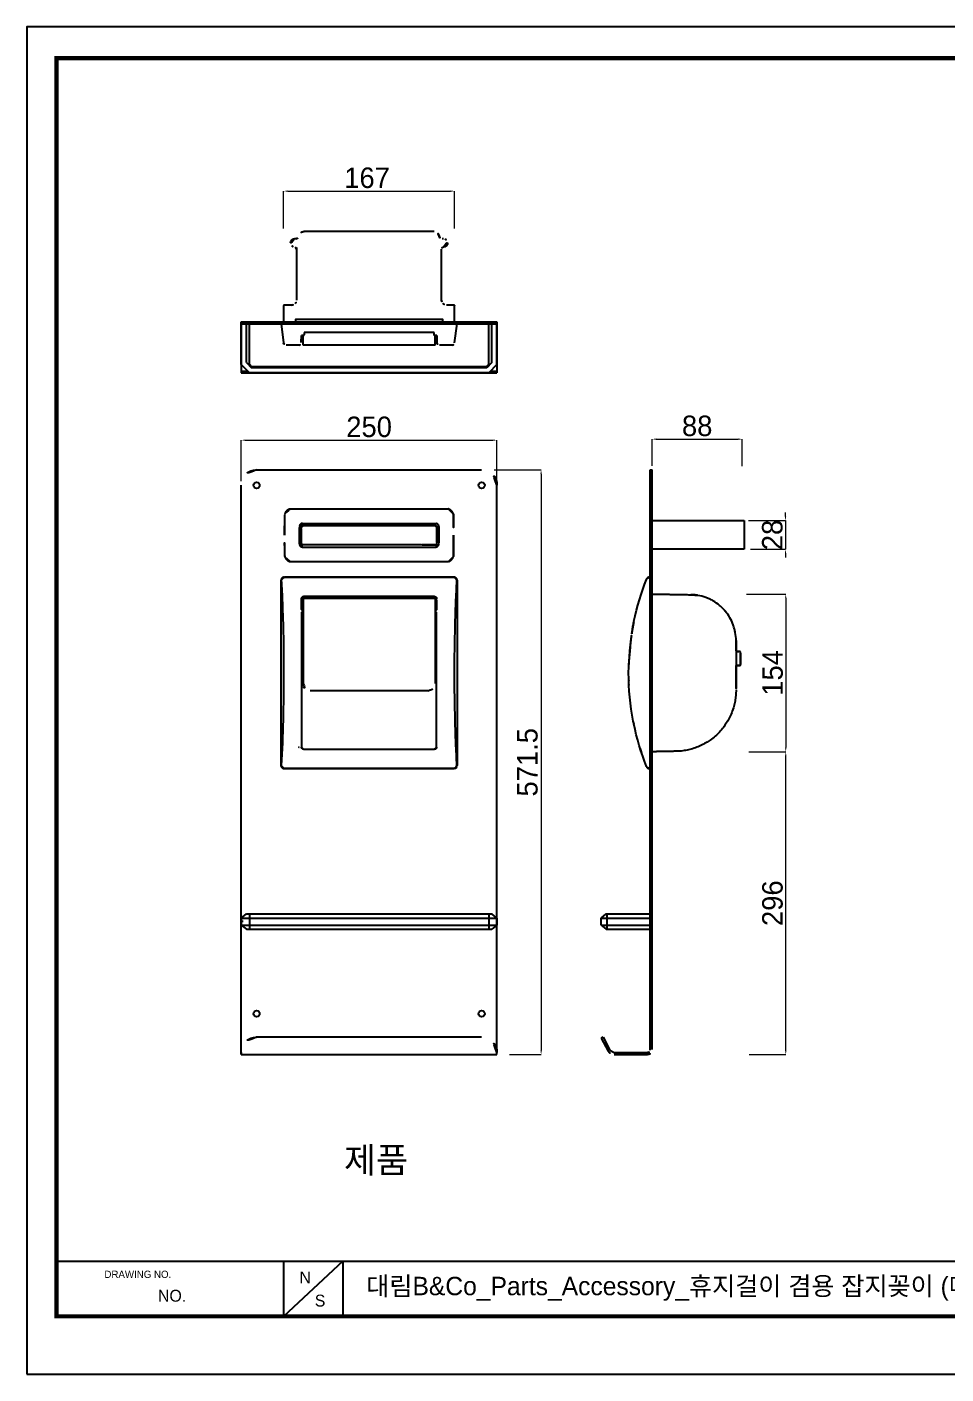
# Model space of a CAD drawing. Extents: x 16296660632 to 16296677083, y -37409619871 to -37409616479.
# Drawn here: x 16296675286 to 16296676185, y -37409617796 to -37409616479 of the extents above; entities that cross this region are included whole.
import ezdxf

# ---------------------------------------------------------------- set-up
doc = ezdxf.new("R2010")
doc.units = 0
doc.header["$LTSCALE"] = 10
doc.header["$MEASUREMENT"] = 0
doc.header["$PDMODE"] = 3
doc.header["$PDSIZE"] = -10
doc.linetypes.add('HIDDEN', pattern=[0.375, 0.25, -0.125])
doc.layers.get('0').update_dxf_attribs({"linetype": 'CONTINUOUS'})
doc.layers.get('DEFPOINTS').update_dxf_attribs({"linetype": 'CONTINUOUS'})
for name, color, linetype in [('BODY', 7, 'CONTINUOUS'), ('MAKE2D HIDDEN LINES', 255, 'CONTINUOUS'), ('MAKE2D HIDDEN LINES - TANGENT', 255, 'CONTINUOUS'), ('MAKE2D VISIBLE LINES', 7, 'CONTINUOUS'), ('MAKE2D VISIBLE LINES - TANGENT', 7, 'CONTINUOUS')]:
    doc.layers.add(name, color=color, linetype=linetype)
doc.styles.add('Daelim Dimension', font='\x7f\x7f\x7f\x7f.TTF')
doc.dimstyles.new('DEFAULT', dxfattribs={"dimscale": 2, "dimtxt": 2, "dimasz": 2, "dimexe": 0, "dimexo": 2, "dimgap": 1, "dimtad": 1, "dimdec": 1, "dimzin": 9, "dimdsep": 46, "dimtxsty": 'Daelim Dimension', "dimcen": 0.5, "dimclrd": 252, "dimclre": 252, "dimclrt": 3, "dimadec": 1, "dimazin": 0, "dimtfac": 1, "dimtdec": 1, "dimtix": 1, "dimtmove": 0, "dimatfit": 3, "dimfxl": 0, "dimtolj": 1, "dimtzin": 1, "dimlwd": 9, "dimlwe": 9, "dimarcsym": 0})

# ---------------------------------------------------------------- blocks, each defined once
blk = doc.blocks.new('*D1')
at = {"layer": 'BODY', "color": 5, "lineweight": 9, "ltscale": 0.7}
for p, q in [((16296675537.06708, -37409616676.256416), (16296675537.06708, -37409616639.701263)), ((16296675541.06708, -37409616639.701263), (16296675700.26708, -37409616639.701263)), ((16296675704.26708, -37409616676.256416), (16296675704.26708, -37409616639.701263))]:
    blk.add_line(p, q, dxfattribs=at)
at = {"layer": 'BODY', "color": 5, "ltscale": 0.7}
for points in [[(16296675541.06708, -37409616639.034599), (16296675541.06708, -37409616640.367928), (16296675537.06708, -37409616639.701263)], [(16296675700.26708, -37409616639.034599), (16296675700.26708, -37409616640.367928), (16296675704.26708, -37409616639.701263)]]:
    blk.add_solid(points, dxfattribs=at)
at = {"layer": 'DEFPOINTS', "color": 0, "ltscale": 0.7}
for p in [(16296675704.26708, -37409616639.701263), (16296675537.06708, -37409616680.256416), (16296675704.26708, -37409616680.256416)]:
    blk.add_point(p, dxfattribs=at)
at = {"layer": 'BODY', "color": 7, "lineweight": 5, "ltscale": 0.7, "insert": (16296675618.668329, -37409616626.814293), "char_height": 20, "attachment_point": 5, "style": 'Daelim Dimension'}
blk.add_mtext('\\A1;167', dxfattribs=at)
blk = doc.blocks.new('t')
at = {"layer": 'MAKE2D VISIBLE LINES'}
for p, q in [((7041.1, -3407.8), (6913.9, -3407.8)), ((6906, -3414.8), (6904.7, -3414.8)), ((7050.3, -3414.8), (7049, -3414.8)), ((6906.7, -3424.8), (6906.7, -3474.8)), ((7048.3, -3474.8), (7048.3, -3424.8)), ((6901.9, -3479.6), (6894.3, -3479.6)), ((7060.7, -3479.6), (7053.1, -3479.6))]:
    blk.add_line(p, q, dxfattribs=at)
blk.add_lwpolyline([(6893.9, -3480), (6893.9, -3495.8), (6905.9, -3495.8), (6905.9, -3493.3), (7049.1, -3493.3), (7049.1, -3495.8), (7061.1, -3495.8), (7061.1, -3480)], dxfattribs=at)
for centre, radius, start, end in [((6913.9, -3412.8), 5, 90.0023, 172.8169), ((7041.1, -3412.8), 5, 7.1808, 90), ((6904.7, -3418.8), 4, 89.9978, 225.0011), ((6904.7, -3418.8), 4, 224.9981, 270.0052), ((6904.7, -3424.8), 2, 359.9948, 90.0052), ((6906, -3411.8), 3, 270.0003, 352.8189), ((7049, -3411.8), 3, 187.1772, 269.9993), ((7050.3, -3424.8), 2, 89.9948, 180.0052), ((7050.3, -3418.8), 4, 44.9944, 90.0089), ((7050.3, -3418.8), 4, 269.9978, 45.0011), ((6901.9, -3474.8), 4.8, 315, 0.0052), ((7053.1, -3474.8), 4.8, 180, 224.9948), ((6894.3, -3480), 0.4, 90.0001, 180), ((6901.9, -3474.8), 4.8, 270, 314.9948), ((7053.1, -3474.8), 4.8, 225, 270.0052), ((7060.7, -3480), 0.4, 359.9994, 90.0001)]:
    blk.add_arc(centre, radius, start, end, dxfattribs=at)
blk = doc.blocks.new('*D10')
at = {"layer": 'BODY', "color": 5, "lineweight": 9, "ltscale": 0.7}
for p, q in [((16296675495.667101, -37409616923.184898), (16296675495.667101, -37409616883.103287)), ((16296675499.667101, -37409616883.103287), (16296675741.667101, -37409616883.103287)), ((16296675745.667101, -37409616923.184898), (16296675745.667101, -37409616883.103287))]:
    blk.add_line(p, q, dxfattribs=at)
at = {"layer": 'BODY', "color": 5, "ltscale": 0.7}
for points in [[(16296675499.667101, -37409616882.43663), (16296675499.667101, -37409616883.769958), (16296675495.667101, -37409616883.103287)], [(16296675741.667101, -37409616882.43663), (16296675741.667101, -37409616883.769958), (16296675745.667101, -37409616883.103287)]]:
    blk.add_solid(points, dxfattribs=at)
at = {"layer": 'DEFPOINTS', "color": 0, "ltscale": 0.7}
for p in [(16296675745.667101, -37409616883.103287), (16296675495.667101, -37409616927.184898), (16296675745.667101, -37409616927.184898)]:
    blk.add_point(p, dxfattribs=at)
at = {"layer": 'BODY', "color": 7, "ltscale": 0.7, "insert": (16296675620.667101, -37409616870.216316), "char_height": 20, "attachment_point": 5, "style": 'Daelim Dimension'}
blk.add_mtext('\\A1;250', dxfattribs=at)
blk = doc.blocks.new('*D2')
at = {"layer": 'BODY', "color": 5, "lineweight": 9, "ltscale": 0.7}
for p, q in [((16296675742.93576, -37409616912.1849), (16296675788.76351, -37409616912.1849)), ((16296675788.76351, -37409616916.1849), (16296675788.76351, -37409617479.65118)), ((16296675757.93576, -37409617483.65118), (16296675788.76351, -37409617483.65118))]:
    blk.add_line(p, q, dxfattribs=at)
at = {"layer": 'BODY', "color": 5, "ltscale": 0.7}
for points in [[(16296675788.09684, -37409616916.1849), (16296675789.43017, -37409616916.1849), (16296675788.76351, -37409616912.1849)], [(16296675788.09684, -37409617479.65118), (16296675789.43017, -37409617479.65118), (16296675788.76351, -37409617483.65118)]]:
    blk.add_solid(points, dxfattribs=at)
at = {"layer": 'DEFPOINTS', "color": 0, "ltscale": 0.7}
for p in [(16296675738.93576, -37409616912.1849), (16296675753.93576, -37409617483.65118), (16296675788.76351, -37409617483.65118)]:
    blk.add_point(p, dxfattribs=at)
at = {"layer": 'BODY', "color": 7, "ltscale": 0.7, "insert": (16296675775.47596, -37409617197.91804), "char_height": 20, "attachment_point": 5, "rotation": 90, "style": 'Daelim Dimension'}
blk.add_mtext('\\A1;571.5', dxfattribs=at)
blk = doc.blocks.new('*D3')
at = {"layer": 'BODY', "color": 5, "lineweight": 9, "ltscale": 0.7}
for p, q in [((16296675989.526899, -37409617033.484894), (16296676027.911831, -37409617033.484894)), ((16296676027.911831, -37409617037.484894), (16296676027.911831, -37409617183.615067)), ((16296675992.505791, -37409617187.615067), (16296676027.911831, -37409617187.615067))]:
    blk.add_line(p, q, dxfattribs=at)
at = {"layer": 'BODY', "color": 5, "ltscale": 0.7}
for points in [[(16296676027.245171, -37409617037.484894), (16296676028.578501, -37409617037.484894), (16296676027.911831, -37409617033.484894)], [(16296676027.245171, -37409617183.615067), (16296676028.578501, -37409617183.615067), (16296676027.911831, -37409617187.615067)]]:
    blk.add_solid(points, dxfattribs=at)
at = {"layer": 'DEFPOINTS', "color": 0, "ltscale": 0.7}
for p in [(16296675985.526899, -37409617033.484894), (16296675988.505791, -37409617187.615067), (16296676027.911831, -37409617187.615067)]:
    blk.add_point(p, dxfattribs=at)
at = {"layer": 'BODY', "color": 7, "lineweight": 5, "ltscale": 0.7, "insert": (16296676015.139311, -37409617110.549988), "char_height": 20, "attachment_point": 5, "rotation": 90, "style": 'Daelim Dimension'}
blk.add_mtext('\\A1;154', dxfattribs=at)
blk = doc.blocks.new('*D4')
at = {"layer": 'BODY', "color": 5, "lineweight": 9, "ltscale": 0.7}
for p, q in [((16296675991.83773, -37409617187.615067), (16296676027.911831, -37409617187.615067)), ((16296676027.911831, -37409617479.651176), (16296676027.911831, -37409617191.615067)), ((16296675992.105049, -37409617483.651176), (16296676027.911831, -37409617483.651176))]:
    blk.add_line(p, q, dxfattribs=at)
at = {"layer": 'BODY', "color": 5, "ltscale": 0.7}
for points in [[(16296676027.245171, -37409617191.615067), (16296676028.578501, -37409617191.615067), (16296676027.911831, -37409617187.615067)], [(16296676027.245171, -37409617479.651176), (16296676028.578501, -37409617479.651176), (16296676027.911831, -37409617483.651176)]]:
    blk.add_solid(points, dxfattribs=at)
at = {"layer": 'DEFPOINTS', "color": 0, "ltscale": 0.7}
for p in [(16296675987.83773, -37409617187.615067), (16296676027.911831, -37409617187.615067), (16296675988.105049, -37409617483.651176)]:
    blk.add_point(p, dxfattribs=at)
at = {"layer": 'BODY', "color": 7, "lineweight": 5, "ltscale": 0.7, "insert": (16296676015.02486, -37409617335.633133), "char_height": 20, "attachment_point": 5, "rotation": 90, "style": 'Daelim Dimension'}
blk.add_mtext('\\A1;296', dxfattribs=at)
blk = doc.blocks.new('*D5')
at = {"layer": 'BODY', "color": 5, "lineweight": 9, "ltscale": 0.7}
for p, q in [((16296676027.73455, -37409616957.774673), (16296676027.73455, -37409616953.774673)), ((16296675991.340151, -37409616961.774673), (16296676027.73455, -37409616961.774673)), ((16296676027.73455, -37409616961.774673), (16296676027.73455, -37409616989.774673)), ((16296675993.52326, -37409616989.774673), (16296676027.73455, -37409616989.774673)), ((16296676027.73455, -37409616993.774673), (16296676027.73455, -37409616997.774673))]:
    blk.add_line(p, q, dxfattribs=at)
at = {"layer": 'BODY', "color": 5, "ltscale": 0.7}
for points in [[(16296676027.067881, -37409616957.774673), (16296676028.401211, -37409616957.774673), (16296676027.73455, -37409616961.774673)], [(16296676027.067881, -37409616993.774673), (16296676028.401211, -37409616993.774673), (16296676027.73455, -37409616989.774673)]]:
    blk.add_solid(points, dxfattribs=at)
at = {"layer": 'DEFPOINTS', "color": 0, "ltscale": 0.7}
for p in [(16296675987.340151, -37409616961.774673), (16296675989.52326, -37409616989.774673), (16296676027.73455, -37409616989.774673)]:
    blk.add_point(p, dxfattribs=at)
at = {"layer": 'BODY', "color": 7, "lineweight": 5, "ltscale": 0.7, "insert": (16296676014.84757, -37409616975.774673), "char_height": 20, "attachment_point": 5, "rotation": 90, "style": 'Daelim Dimension'}
blk.add_mtext('\\A1;28', dxfattribs=at)
blk = doc.blocks.new('*D6')
at = {"layer": 'BODY', "color": 5, "lineweight": 9, "ltscale": 0.7}
for p, q in [((16296675897.340151, -37409616908.184898), (16296675897.340151, -37409616882.132637)), ((16296675901.340151, -37409616882.132637), (16296675981.340151, -37409616882.132637)), ((16296675985.340151, -37409616908.471489), (16296675985.340151, -37409616882.132637))]:
    blk.add_line(p, q, dxfattribs=at)
at = {"layer": 'BODY', "color": 5, "ltscale": 0.7}
for points in [[(16296675901.340151, -37409616881.465973), (16296675901.340151, -37409616882.799301), (16296675897.340151, -37409616882.132637)], [(16296675981.340151, -37409616881.465973), (16296675981.340151, -37409616882.799301), (16296675985.340151, -37409616882.132637)]]:
    blk.add_solid(points, dxfattribs=at)
at = {"layer": 'DEFPOINTS', "color": 0, "ltscale": 0.7}
for p in [(16296675985.340151, -37409616882.132637), (16296675897.340151, -37409616912.184898), (16296675985.340151, -37409616912.471489)]:
    blk.add_point(p, dxfattribs=at)
at = {"layer": 'BODY', "color": 7, "ltscale": 0.7, "insert": (16296675941.340151, -37409616869.245659), "char_height": 20, "attachment_point": 5, "style": 'Daelim Dimension'}
blk.add_mtext('\\A1;88', dxfattribs=at)

msp = doc.modelspace()

# ---------------------------------------------------------------- linework, layer by layer
for p, q in [((16296675510.667101, -37409616912.184898), (16296675730.667101, -37409616912.184898)), ((16296675510.667101, -37409616912.184898), (16296675730.667101, -37409616912.184898)), ((16296675895.340151, -37409617479.151176), (16296675895.340151, -37409616912.184898)), ((16296675895.340151, -37409616912.184898), (16296675897.340151, -37409616912.184898)), ((16296675897.340151, -37409617478.651176), (16296675897.340151, -37409616912.184898)), ((16296675495.667101, -37409617483.651176), (16296675495.667101, -37409616927.184898)), ((16296675745.667101, -37409617483.651176), (16296675745.667101, -37409616927.184898)), ((16296675685.768419, -37409616964.474907), (16296675686.39757, -37409616964.53875)), ((16296675897.340151, -37409616961.774673), (16296675987.340151, -37409616961.774673)), ((16296675987.340151, -37409616961.774673), (16296675987.340151, -37409616989.774673)), ((16296675987.340151, -37409616989.774673), (16296675897.340151, -37409616989.774673)), ((16296675500.667101, -37409617346.151176), (16296675740.667101, -37409617346.151176)), ((16296675495.667101, -37409617350.151176), (16296675745.667101, -37409617350.151176)), ((16296675495.667101, -37409617357.151176), (16296675745.667101, -37409617357.151176)), ((16296675500.667101, -37409617361.151176), (16296675740.667101, -37409617361.151176)), ((16296675849.37141, -37409617466.651176), (16296675847.636841, -37409617467.651176)), ((16296675847.636841, -37409617467.651176), (16296675854.17252, -37409617480.319862)), ((16296675849.37141, -37409617466.651176), (16296675855.94993, -37409617479.402908)), ((16296675855.94993, -37409617479.402908), (16296675860.13413, -37409617481.651176)), ((16296675860.13413, -37409617481.651176), (16296675892.840151, -37409617481.651176)), ((16296675495.667101, -37409617483.651176), (16296675745.667101, -37409617483.651176)), ((16296675860.13413, -37409617483.651176), (16296675892.340151, -37409617483.651176))]:
    msp.add_line(p, q)
at = {"color": 5}
msp.add_line((16296675315.11268, -37409617685.482727), (16296676761.86957, -37409617685.482727), dxfattribs=at)
at = {"color": 5, "ltscale": 40}
for p, q in [((16296675536.880581, -37409617685.482727), (16296675536.880581, -37409617739.623833)), ((16296675536.880581, -37409617685.482727), (16296675536.880581, -37409617739.623833)), ((16296675594.825001, -37409617685.482727), (16296675536.880581, -37409617739.623833)), ((16296675594.825001, -37409617685.482727), (16296675536.880581, -37409617739.623833)), ((16296675594.825001, -37409617685.482727), (16296675594.825001, -37409617739.623833)), ((16296675594.825001, -37409617685.482727), (16296675594.825001, -37409617739.623833))]:
    msp.add_line(p, q, dxfattribs=at)
at = {"ltscale": 0.5}
msp.add_lwpolyline([(16296675286.220461, -37409617795.791344), (16296677082.980459, -37409617795.791344), (16296677082.980459, -37409616479.271339), (16296675286.220461, -37409616479.271339)], close=True, dxfattribs=at)
at = {"color": 5, "linetype": 'ByBlock', "lineweight": 200, "const_width": 4.14}
msp.add_lwpolyline([(16296675315.11268, -37409617739.419121), (16296677053.91268, -37409617739.419121), (16296677053.91268, -37409616509.839111), (16296675315.11268, -37409616509.839111)], close=True, dxfattribs=at)
for centre, radius, start, end in [((16296675510.667101, -37409616927.184898), 15, 90, 180), ((16296675730.667101, -37409616927.184898), 15, 0, 90), ((16296675860.13413, -37409617476.651176), 7, 211.607330421, 270), ((16296675892.340151, -37409617478.651176), 5, 270, 0), ((16296675892.840151, -37409617479.151176), 2.5, 270, 0)]:
    msp.add_arc(centre, radius, start, end)
at = {"layer": 'BODY', "ltscale": 0.7}
for p, q in [((16296675495.66708, -37409616769.31015), (16296675495.66708, -37409616767.31015)), ((16296675495.66708, -37409616767.31015), (16296675745.66708, -37409616767.31015)), ((16296675495.66708, -37409616769.31015), (16296675745.66708, -37409616769.31015)), ((16296675495.667101, -37409616767.31015), (16296675495.667101, -37409616817.31015)), ((16296675495.667101, -37409616809.31015), (16296675495.667101, -37409616769.31015)), ((16296675500.667101, -37409616807.239082), (16296675500.667101, -37409616769.31015)), ((16296675503.667101, -37409616808.824867), (16296675503.667101, -37409616769.31015)), ((16296675737.667101, -37409616808.824867), (16296675737.667101, -37409616769.31015)), ((16296675740.667101, -37409616807.239082), (16296675740.667101, -37409616769.31015)), ((16296675745.66708, -37409616769.31015), (16296675745.66708, -37409616767.31015)), ((16296675745.667101, -37409616767.31015), (16296675745.667101, -37409616817.31015)), ((16296675745.667101, -37409616809.31015), (16296675745.667101, -37409616769.31015)), ((16296675556.16708, -37409616790.310158), (16296675556.16708, -37409616780.788521)), ((16296675685.16708, -37409616790.310158), (16296675685.16708, -37409616780.788521)), ((16296675685.16708, -37409616790.310158), (16296675556.16708, -37409616790.310158)), ((16296675495.667101, -37409616809.31015), (16296675503.667101, -37409616817.31015)), ((16296675500.667101, -37409616807.239082), (16296675505.738159, -37409616812.31015)), ((16296675503.667101, -37409616808.824867), (16296675506.15238, -37409616811.31015)), ((16296675737.667101, -37409616808.824867), (16296675735.18181, -37409616811.31015)), ((16296675740.667101, -37409616807.239082), (16296675735.596029, -37409616812.31015)), ((16296675745.667101, -37409616809.31015), (16296675737.667101, -37409616817.31015)), ((16296675495.667101, -37409616815.610153), (16296675501.967091, -37409616815.610153)), ((16296675495.667101, -37409616817.31015), (16296675745.667101, -37409616817.31015)), ((16296675737.667101, -37409616817.31015), (16296675503.667101, -37409616817.31015)), ((16296675735.596029, -37409616812.31015), (16296675505.738159, -37409616812.31015)), ((16296675735.18181, -37409616811.31015), (16296675506.15238, -37409616811.31015)), ((16296675739.36709, -37409616815.610153), (16296675745.667101, -37409616815.610153)), ((16296675620.668421, -37409616912.184898), (16296675700.751459, -37409616912.184898)), ((16296675685.168421, -37409617037.949623), (16296675556.168421, -37409617037.949623)), ((16296675556.168421, -37409617037.949623), (16296675556.168421, -37409617120.949623)), ((16296675685.168421, -37409617037.949623), (16296675685.168421, -37409617120.949623)), ((16296675979.340151, -37409617089.649986), (16296675979.340151, -37409617103.449982)), ((16296675678.168421, -37409617127.949623), (16296675563.168421, -37409617127.949623)), ((16296675895.340151, -37409617311.151176), (16296675895.340151, -37409617296.151176)), ((16296675495.667101, -37409617350.151176), (16296675500.667101, -37409617346.151176)), ((16296675745.667101, -37409617350.151176), (16296675740.667101, -37409617346.151176)), ((16296675847.340151, -37409617350.151176), (16296675852.340151, -37409617346.151176)), ((16296675852.340151, -37409617346.151176), (16296675895.340151, -37409617346.151176)), ((16296675895.340151, -37409617361.151176), (16296675895.340151, -37409617346.151176)), ((16296675495.667101, -37409617350.151176), (16296675495.667101, -37409617357.151176)), ((16296675495.667101, -37409617350.151176), (16296675495.667101, -37409617357.151176)), ((16296675497.417101, -37409617353.651176), (16296675495.667101, -37409617353.651176)), ((16296675495.667101, -37409617357.151176), (16296675500.667101, -37409617361.151176)), ((16296675745.667101, -37409617357.151176), (16296675740.667101, -37409617361.151176)), ((16296675745.667101, -37409617350.151176), (16296675745.667101, -37409617357.151176)), ((16296675745.667101, -37409617350.151176), (16296675745.667101, -37409617357.151176)), ((16296675847.340151, -37409617357.151176), (16296675847.340151, -37409617350.151176)), ((16296675847.340151, -37409617350.151176), (16296675895.340151, -37409617350.151176)), ((16296675847.340151, -37409617357.151176), (16296675895.340151, -37409617357.151176)), ((16296675847.340151, -37409617357.151176), (16296675852.340151, -37409617361.151176)), ((16296675852.340151, -37409617361.151176), (16296675895.340151, -37409617361.151176)), ((16296675730.667101, -37409617466.651176), (16296675510.667101, -37409617466.651176)), ((16296675495.667101, -37409617481.651176), (16296675495.667101, -37409617483.651176))]:
    msp.add_line(p, q, dxfattribs=at)
at = {"layer": 'BODY', "linetype": 'HIDDEN', "ltscale": 0.7}
for p, q in [((16296675503.667101, -37409617346.151176), (16296675503.667101, -37409617361.151176)), ((16296675737.667101, -37409617346.151176), (16296675737.667101, -37409617361.151176)), ((16296675853.340151, -37409617361.151176), (16296675853.340151, -37409617346.151176))]:
    msp.add_line(p, q, dxfattribs=at)
at = {"layer": 'BODY', "ltscale": 0.7}
for centre in [(16296675510.667101, -37409616927.184898), (16296675730.667101, -37409616927.184898), (16296675510.667101, -37409617443.651176), (16296675730.667101, -37409617443.651176)]:
    msp.add_circle(centre, 3, dxfattribs=at)
for centre, radius, start, end in [((16296675563.168421, -37409617120.949623), 7, 180, 270), ((16296675678.168421, -37409617120.949623), 7, 270, 0), ((16296675510.667101, -37409617481.651176), 15, 90, 180), ((16296675730.667101, -37409617481.651176), 15, 0, 90)]:
    msp.add_arc(centre, radius, start, end, dxfattribs=at)
at = {"layer": 'MAKE2D HIDDEN LINES', "color": 0}
for points in [[(16296675879.56422, -37409617059.902679), (16296675882.506901, -37409617045.805702), (16296675886.653891, -37409617032.12384), (16296675891.823151, -37409617019.134743)], [(16296675891.821341, -37409617201.960548), (16296675886.56321, -37409617188.748138), (16296675882.36166, -37409617174.813713), (16296675879.4104, -37409617160.454559)]]:
    msp.add_open_spline(points, degree=3, dxfattribs=at)
at = {"layer": 'MAKE2D HIDDEN LINES'}
for points, weights in [([(16296675874.473339, -37409617102.403313), (16296675874.96909, -37409617087.259018), (16296675877.306971, -37409617072.288063)], [1, 0.998134396432, 1]), ([(16296675874.45179, -37409617117.980782), (16296675874.44491, -37409617117.751137), (16296675874.43845, -37409617117.5215)], [1, 0.999999575673, 1]), ([(16296675874.62488, -37409617122.429024), (16296675874.607189, -37409617122.059334), (16296675874.590599, -37409617121.689583)], [1, 0.999998898284, 1]), ([(16296675885.465651, -37409617183.988274), (16296675885.477711, -37409617184.027092), (16296675885.48978, -37409617184.065918)], [1, 0.999999975329, 1]), ([(16296675886.47176, -37409617187.152283), (16296675885.971081, -37409617185.612167), (16296675885.48978, -37409617184.065918)], [1, 0.999980287247, 1]), ([(16296675885.986481, -37409617185.641129), (16296675886.002239, -37409617185.690514), (16296675886.018009, -37409617185.739891)], [1, 0.999999982089, 1]), ([(16296675886.7015, -37409617187.854988), (16296675886.58621, -37409617187.50399), (16296675886.471889, -37409617187.152679)], [1, 0.999999029161, 1]), ([(16296675886.698351, -37409617187.84259), (16296675886.807341, -37409617188.17569), (16296675886.91745, -37409617188.508423)], [1, 0.999998587295, 1])]:
    msp.add_rational_spline(points, weights, degree=2, dxfattribs=at)
at = {"layer": 'MAKE2D HIDDEN LINES', "color": 0}
msp.add_rational_spline([(16296675874.47467, -37409617102.403351), (16296675874.975019, -37409617087.259567), (16296675877.30797, -37409617072.288208)], [1, 0.998153585584, 1], degree=2, dxfattribs=at)
at = {"layer": 'MAKE2D HIDDEN LINES'}
msp.add_open_spline([(16296675552.1717, -37409617183.150597), (16296675552.125629, -37409617183.196564), (16296675552.07955, -37409617183.242523)], degree=2, dxfattribs=at)
at = {"layer": 'MAKE2D HIDDEN LINES - TANGENT', "color": 0}
for points, weights, knots in [([(16296675554.36842, -37409616968.541428), (16296675554.368349, -37409616967.712959), (16296675554.954149, -37409616967.127159), (16296675555.539961, -37409616966.541359), (16296675556.36842, -37409616966.541428)], [1, 0.923862081649, 1, 0.923862081649, 1], [0, 0, 0, 1.5708354721, 1.5708354721, 3.1416709442, 3.1416709442, 3.1416709442]), ([(16296675684.96842, -37409616966.541428), (16296675685.796881, -37409616966.541344), (16296675686.382681, -37409616967.127159), (16296675686.968491, -37409616967.712967), (16296675686.96842, -37409616968.541428)], [1, 0.923862081656, 1, 0.923862081656, 1], [0, 0, 0, 1.5708354721, 1.5708354721, 3.1416709442, 3.1416709442, 3.1416709442]), ([(16296675555.86842, -37409616985.474907), (16296675555.24707, -37409616985.474953), (16296675554.80772, -37409616985.035606), (16296675554.368361, -37409616984.596252), (16296675554.36842, -37409616983.974907)], [1, 0.923862081646, 1, 0.923862081646, 1], [0, 0, 0, 1.1781266041, 1.1781266041, 2.3562532082, 2.3562532082, 2.3562532082]), ([(16296675686.96842, -37409616983.974907), (16296675686.96847, -37409616984.596252), (16296675686.529119, -37409616985.035606), (16296675686.08976, -37409616985.474953), (16296675685.46842, -37409616985.474907)], [1, 0.923862081648, 1, 0.923862081648, 1], [0, 0, 0, 1.1781266041, 1.1781266041, 2.3562532082, 2.3562532082, 2.3562532082])]:
    msp.add_rational_spline(points, weights, degree=2, knots=knots, dxfattribs=at)
for points in [[(16296675556.36842, -37409616966.541428), (16296675620.668421, -37409616966.541428), (16296675684.96842, -37409616966.541428)], [(16296675554.36842, -37409616983.974907), (16296675554.36842, -37409616976.258163), (16296675554.36842, -37409616968.541428)], [(16296675686.96842, -37409616968.541428), (16296675686.96842, -37409616976.258163), (16296675686.96842, -37409616983.974907)], [(16296675671.78912, -37409616985.474907), (16296675613.82877, -37409616985.474907), (16296675555.86842, -37409616985.474907)], [(16296675685.46842, -37409616985.474907), (16296675678.628771, -37409616985.474907), (16296675671.78912, -37409616985.474907)]]:
    msp.add_open_spline(points, degree=2, dxfattribs=at)
at = {"layer": 'MAKE2D VISIBLE LINES'}
for p, q in [((16296675534.670361, -37409616769.31015), (16296675537.14879, -37409616788.135727)), ((16296675534.670361, -37409616769.31015), (16296675706.663799, -37409616769.31015)), ((16296675538.70599, -37409616769.309128), (16296675538.1875, -37409616769.309128)), ((16296675702.62816, -37409616769.309128), (16296675703.14665, -37409616769.309128)), ((16296675704.18527, -37409616788.136436), (16296675706.663799, -37409616769.31015)), ((16296675554.379919, -37409616787.761093), (16296675554.501631, -37409616780.788437)), ((16296675556.61038, -37409616780.788437), (16296675554.501631, -37409616780.788857)), ((16296675557.115601, -37409616779.99366), (16296675557.1103, -37409616780.297157)), ((16296675557.15284, -37409616777.860092), (16296675557.115601, -37409616779.99366)), ((16296675684.18141, -37409616777.8601), (16296675557.15284, -37409616777.860092)), ((16296675684.218651, -37409616779.99366), (16296675684.18141, -37409616777.8601)), ((16296675684.223949, -37409616780.297157), (16296675684.218651, -37409616779.99366)), ((16296675686.832529, -37409616780.788857), (16296675684.723869, -37409616780.788437)), ((16296675686.83252, -37409616780.788437), (16296675686.95586, -37409616787.854424)), ((16296675551.88328, -37409616790.31015), (16296675539.627501, -37409616790.310143)), ((16296675686.95607, -37409616787.864983), (16296675686.95595, -37409616787.859398)), ((16296675701.70665, -37409616790.310158), (16296675689.455469, -37409616790.310158))]:
    msp.add_line(p, q, dxfattribs=at)
for centre, radius, start, end in [((16296675556.610371, -37409616780.288437), 0.500001, 270.000437132, 358.999790719), ((16296675684.723869, -37409616780.288437), 0.5, 181.000209281, 269.999672151), ((16296675539.627501, -37409616787.810143), 2.500001, 187.517054161, 270), ((16296675551.878679, -37409616787.810143), 2.500002, 270.105239436, 358.959130233), ((16296675689.455469, -37409616787.810158), 2.5, 181.256418246, 270), ((16296675701.706659, -37409616787.810173), 2.499988, 269.999781434, 352.500581093)]:
    msp.add_arc(centre, radius, start, end, dxfattribs=at)
at = {"layer": 'MAKE2D VISIBLE LINES', "color": 0}
for points, weights in [([(16296675538.309, -37409616955.255463), (16296675539.38973, -37409616951.240311), (16296675543.43269, -37409616950.268738)], [1, 0.859752584054, 1]), ([(16296675538.309, -37409616955.255463), (16296675539.38973, -37409616951.240311), (16296675543.43269, -37409616950.268738)], [1, 0.859752584054, 1]), ([(16296675697.90333, -37409616950.268509), (16296675701.956539, -37409616951.242104), (16296675703.03158, -37409616955.2696)], [1, 0.859191985607, 1]), ([(16296675686.39757, -37409616964.53875), (16296675687.108589, -37409616964.687218), (16296675687.673429, -37409616965.143898)], [1, 0.972039023682, 1]), ([(16296675687.67495, -37409616965.145126), (16296675688.786579, -37409616966.044823), (16296675688.78314, -37409616967.474907)], [1, 0.902008266883, 1]), ([(16296675688.78314, -37409616967.474907), (16296675688.7964, -37409616976.008163), (16296675688.78314, -37409616984.541428)], [1, 0.999998793406, 1]), ([(16296675703.03158, -37409616955.169601), (16296675703.21981, -37409616955.875183), (16296675703.260639, -37409616956.604301)], [1, 0.994763701711, 1]), ([(16296675686.39757, -37409616987.477577), (16296675686.04187, -37409616987.541428), (16296675685.768419, -37409616987.541428)], [1, 0.995864426441, 1]), ([(16296675688.78314, -37409616984.541428), (16296675688.789101, -37409616986.977654), (16296675686.39757, -37409616987.477577)], [1, 0.748294890082, 0.929207937836]), ([(16296675543.43269, -37409617001.847603), (16296675539.38973, -37409617000.876022), (16296675538.309, -37409616996.86087)], [1, 0.859752596769, 1]), ([(16296675703.03158, -37409616996.846733), (16296675701.956539, -37409617000.874229), (16296675697.90333, -37409617001.847816)], [1, 0.859191983046, 1]), ([(16296675703.260639, -37409616995.412033), (16296675703.21981, -37409616996.141144), (16296675703.03158, -37409616996.846733)], [1, 0.994763731225, 1])]:
    msp.add_rational_spline(points, weights, degree=2, dxfattribs=at)
for points, knots in [([(16296675543.43269, -37409616950.268738), (16296675543.508011, -37409616950.250664), (16296675543.64402, -37409616950.220253), (16296675543.84865, -37409616950.180901), (16296675544.045759, -37409616950.148567), (16296675544.25075, -37409616950.121223), (16296675544.521351, -37409616950.092888), (16296675544.758631, -37409616950.078796), (16296675544.96516, -37409616950.072922), (16296675545.14669, -37409616950.07238), (16296675545.728649, -37409616950.072502), (16296675570.873171, -37409616950.075142), (16296675595.908501, -37409616950.07489), (16296675620.667101, -37409616950.074913)], [0, 0, 0, 0, 0.2324021256, 0.4180338257, 0.6250802371, 0.831550332, 1.0384253043, 1.4411853943, 1.5444187017, 1.6582103756, 1.9857832759, 3.2903114691, 77.0917735062, 77.0917735062, 77.0917735062, 77.0917735062]), ([(16296675620.66724, -37409616950.074913), (16296675635.77787, -37409616950.074707), (16296675660.89846, -37409616950.075378), (16296675686.103781, -37409616950.07325), (16296675696.40237, -37409616950.072601), (16296675696.69545, -37409616950.084534), (16296675697.19241, -37409616950.12484), (16296675697.621441, -37409616950.200943), (16296675697.90333, -37409616950.268509)], [0, 0, 0, 0, 44.9110753714, 75.3617628394, 75.6159776012, 75.8068132051, 76.2414840603, 77.1112366925, 77.1112366925, 77.1112366925, 77.1112366925]), ([(16296675538.067169, -37409616976.008163), (16296675538.066811, -37409616969.702843), (16296675538.06601, -37409616963.337402), (16296675538.065399, -37409616956.898697), (16296675538.07029, -37409616956.695572), (16296675538.0881, -37409616956.401123), (16296675538.142151, -37409616955.884354), (16296675538.231621, -37409616955.442863), (16296675538.309, -37409616955.155457)], [0, 0, 0, 0, 18.9159889779, 19.0962767132, 19.3161265922, 19.5254344626, 19.9811800008, 20.8740955898, 20.8740955898, 20.8740955898, 20.8740955898]), ([(16296675703.260639, -37409616956.604301), (16296675703.26272, -37409616956.63813), (16296675703.26597, -37409616956.706734), (16296675703.27091, -37409616956.863777), (16296675703.271601, -37409616957.040176), (16296675703.27142, -37409616957.239906), (16296675703.271139, -37409616960.085701), (16296675703.27037, -37409616966.343452), (16296675703.26993, -37409616972.543068), (16296675703.26967, -37409616976.008186)], [0, 0, 0, 0, 0.1016597104, 0.2060363884, 0.4713602129, 0.6308290175, 0.8052505898, 9.00871889, 19.4040824795, 19.4040824795, 19.4040824795, 19.4040824795]), ([(16296675538.309, -37409616996.86087), (16296675538.270611, -37409616996.718384), (16296675538.202299, -37409616996.428551), (16296675538.12673, -37409616995.985153), (16296675538.088301, -37409616995.616096), (16296675538.07021, -37409616995.321663), (16296675538.06562, -37409616995.118523), (16296675538.0653, -37409616994.927696), (16296675538.06543, -37409616994.712151), (16296675538.06571, -37409616991.870377), (16296675538.06646, -37409616985.62162), (16296675538.06691, -37409616979.471733), (16296675538.067169, -37409616976.008171)], [0, 0, 0, 0, 0.4427020237, 0.8929121591, 1.3486612376, 1.5553029329, 1.7778189995, 1.9581067348, 2.1277867904, 2.4244509622, 10.4833993469, 20.874093404, 20.874093404, 20.874093404, 20.874093404]), ([(16296675703.26967, -37409616976.008186), (16296675703.27006, -37409616982.319077), (16296675703.270769, -37409616988.67778), (16296675703.27145, -37409616995.077118), (16296675703.26862, -37409616995.234222), (16296675703.2649, -37409616995.343483), (16296675703.260639, -37409616995.412033)], [0, 0, 0, 0, 18.9326766799, 19.0760915457, 19.1980005043, 19.4040368927, 19.4040368927, 19.4040368927, 19.4040368927]), ([(16296675620.668421, -37409617002.041428), (16296675610.94153, -37409617002.04142), (16296675596.012461, -37409617002.041397), (16296675571.18778, -37409617002.041817), (16296675555.812731, -37409617002.042824), (16296675545.544399, -37409617002.043839), (16296675545.1381, -37409617002.043983), (16296675544.945379, -37409617002.043312), (16296675544.733379, -37409617002.036392), (16296675544.49007, -37409617002.020363), (16296675544.242371, -37409617001.994072), (16296675544.042891, -37409617001.967293), (16296675543.770861, -37409617001.922638), (16296675543.56848, -37409617001.880234), (16296675543.43269, -37409617001.847603)], [0, 0, 0, 0, 29.180666747, 44.7871936136, 74.4740484818, 75.3058055592, 75.5921916569, 75.6929422024, 75.8839600706, 76.2284603057, 76.4242889369, 76.6311236194, 76.832228667, 77.2511977012, 77.2511977012, 77.2511977012, 77.2511977012]), ([(16296675697.90333, -37409617001.847816), (16296675697.762211, -37409617001.881691), (16296675697.478251, -37409617001.940872), (16296675697.047701, -37409617002.003036), (16296675696.69544, -37409617002.032143), (16296675696.40238, -37409617002.043167), (16296675696.133869, -37409617002.04409), (16296675695.808809, -37409617002.043808), (16296675685.658581, -37409617002.042839), (16296675660.658119, -37409617002.041206), (16296675635.77787, -37409617002.041481), (16296675620.668421, -37409617002.041428)], [0, 0, 0, 0, 0.4353797837, 0.8697530518, 1.304423907, 1.495259511, 1.7494742727, 2.1098735145, 2.4704817277, 32.2001617409, 77.1112370777, 77.1112370777, 77.1112370777, 77.1112370777])]:
    msp.add_open_spline(points, degree=3, knots=knots, dxfattribs=at)
for points in [[(16296675552.56822, -37409616984.541428), (16296675552.56822, -37409616976.008163), (16296675552.56822, -37409616967.474907)], [(16296675555.56842, -37409616964.474907), (16296675620.668421, -37409616964.474907), (16296675685.768419, -37409616964.474907)], [(16296675685.768419, -37409616964.474907), (16296675685.772739, -37409616964.474907), (16296675685.77706, -37409616964.474907)], [(16296675687.673889, -37409616965.143463), (16296675687.673861, -37409616965.143417), (16296675687.67383, -37409616965.143402)], [(16296675687.67466, -37409616965.144081), (16296675687.674629, -37409616965.144058), (16296675687.674601, -37409616965.144028)], [(16296675555.56842, -37409616987.541428), (16296675620.668421, -37409616987.541428), (16296675685.768419, -37409616987.541428)]]:
    msp.add_open_spline(points, degree=2, dxfattribs=at)
for points, weights, knots in [([(16296675552.56822, -37409616967.474907), (16296675552.56823, -37409616966.232231), (16296675553.44698, -37409616965.353523), (16296675554.32572, -37409616964.474838), (16296675555.56842, -37409616964.474907)], [1, 0.92387521455, 1, 0.92387521455, 1], [0, 0, 0, 2.3562861761, 2.3562861761, 4.7125723522, 4.7125723522, 4.7125723522]), ([(16296675555.56842, -37409616987.541428), (16296675554.325729, -37409616987.541496), (16296675553.44698, -37409616986.662811), (16296675552.56823, -37409616985.784119), (16296675552.56822, -37409616984.541428)], [1, 0.92387524431, 1, 0.92387524431, 1], [0, 0, 0, 2.3562861408, 2.3562861408, 4.7125722816, 4.7125722816, 4.7125722816])]:
    msp.add_rational_spline(points, weights, degree=2, knots=knots, dxfattribs=at)
at = {"layer": 'MAKE2D VISIBLE LINES'}
for points in [[(16296675534.6717, -37409617201.065033), (16296675534.6717, -37409617110.549919), (16296675534.6717, -37409617020.034813)], [(16296675537.690689, -37409617017.041191), (16296675579.17955, -37409617017.041191), (16296675620.668421, -37409617017.041191)], [(16296675620.668421, -37409617017.041191), (16296675662.15728, -37409617017.041191), (16296675703.646139, -37409617017.041191)], [(16296675706.66514, -37409617020.034813), (16296675706.66514, -37409617110.549919), (16296675706.66514, -37409617201.065033)], [(16296675895.340151, -37409617017.041191), (16296675894.82111, -37409617017.050247), (16296675894.302059, -37409617017.059311)], [(16296675895.340151, -37409617017.041191), (16296675894.82111, -37409617017.050247), (16296675894.302059, -37409617017.059311)], [(16296675895.340151, -37409617020.034813), (16296675895.340151, -37409617110.549919), (16296675895.340151, -37409617201.065033)], [(16296675895.340151, -37409617017.041191), (16296675895.340151, -37409617018.538002), (16296675895.340151, -37409617020.034813)], [(16296675897.340151, -37409617033.484894), (16296675916.23283, -37409617033.814667), (16296675935.125509, -37409617034.14444)], [(16296675554.668421, -37409617037.949623), (16296675554.668421, -37409617045.249924), (16296675554.668421, -37409617048.799919)], [(16296675684.66872, -37409617035.949921), (16296675620.668421, -37409617035.949921), (16296675556.66811, -37409617035.949921)], [(16296675686.668421, -37409617048.799919), (16296675686.668421, -37409617045.249924), (16296675686.668421, -37409617038.399918)], [(16296675686.668421, -37409617038.399918), (16296675686.668421, -37409617038.174767), (16296675686.668421, -37409617037.949623)], [(16296675554.668421, -37409617051.299919), (16296675554.668421, -37409617074.219597), (16296675554.668421, -37409617097.139297)], [(16296675554.668421, -37409617048.799919), (16296675555.418421, -37409617048.799919), (16296675556.168421, -37409617048.799919)], [(16296675556.168421, -37409617051.299919), (16296675555.418421, -37409617051.299919), (16296675554.668421, -37409617051.299919)], [(16296675685.168421, -37409617048.799919), (16296675685.918421, -37409617048.799919), (16296675686.668421, -37409617048.799919)], [(16296675686.668421, -37409617051.299919), (16296675685.918421, -37409617051.299919), (16296675685.168421, -37409617051.299919)], [(16296675686.668421, -37409617097.176292), (16296675686.668421, -37409617074.238113), (16296675686.668421, -37409617051.299919)], [(16296675979.340151, -37409617079.137589), (16296675979.340151, -37409617084.393784), (16296675979.340151, -37409617089.649986)], [(16296675554.668421, -37409617097.139297), (16296675554.668421, -37409617146.555382), (16296675554.668421, -37409617183.150223)], [(16296675686.668421, -37409617183.150223), (16296675686.668421, -37409617146.53688), (16296675686.668421, -37409617097.176292)], [(16296675979.340151, -37409617089.649986), (16296675981.090151, -37409617089.649986), (16296675982.840151, -37409617089.649986)], [(16296675983.840151, -37409617102.449982), (16296675983.840151, -37409617096.549988), (16296675983.840151, -37409617090.649986)], [(16296675979.340151, -37409617103.449982), (16296675979.340151, -37409617115.335953), (16296675979.340151, -37409617127.221916)], [(16296675982.840151, -37409617103.449982), (16296675981.090151, -37409617103.449982), (16296675979.340151, -37409617103.449982)], [(16296675556.66811, -37409617185.149918), (16296675620.668421, -37409617185.149918), (16296675684.66872, -37409617185.149918)], [(16296675922.58095, -37409617187.134933), (16296675908.863729, -37409617187.413933), (16296675897.340151, -37409617187.615067)], [(16296675620.668421, -37409617204.058647), (16296675579.17955, -37409617204.058647), (16296675537.690689, -37409617204.058647)], [(16296675703.646139, -37409617204.058647), (16296675662.15728, -37409617204.058647), (16296675620.668421, -37409617204.058647)], [(16296675891.823, -37409617201.964706), (16296675891.822639, -37409617201.963814), (16296675891.822281, -37409617201.962914)], [(16296675894.30208, -37409617204.040527), (16296675894.821119, -37409617204.049583), (16296675895.340151, -37409617204.058647)]]:
    msp.add_open_spline(points, degree=2, dxfattribs=at)
for points, weights, knots in [([(16296675534.6717, -37409617020.034813), (16296675534.6717, -37409617019.838509), (16296675534.6975, -37409617019.643883), (16296675535.04257, -37409617017.041191), (16296675537.690689, -37409617017.041191)], [1, 0.997828786181, 1, 0.75251843647, 1], [0, 0, 0, 0.3920638328, 0.3920638328, 4.6914561254, 4.6914561254, 4.6914561254]), ([(16296675703.646139, -37409617017.041191), (16296675706.29426, -37409617017.041191), (16296675706.639339, -37409617019.643883), (16296675706.66514, -37409617019.838501), (16296675706.66514, -37409617020.034813)], [1, 0.752518436471, 1, 0.997828786274, 1], [5.1667603759, 5.1667603759, 5.1667603759, 9.4661526768, 9.4661526768, 9.858216501, 9.858216501, 9.858216501]), ([(16296675556.66811, -37409617035.949921), (16296675555.8398, -37409617035.94989), (16296675555.25408, -37409617036.535583), (16296675554.66839, -37409617037.1213), (16296675554.668421, -37409617037.949623)], [1, 0.92387713258, 1, 0.92387713257, 1], [0, 0, 0, 1.5705789064, 1.5705789064, 3.1411578129, 3.1411578129, 3.1411578129]), ([(16296675686.668421, -37409617037.949623), (16296675686.668449, -37409617037.1213), (16296675686.08276, -37409617036.535583), (16296675685.49704, -37409617035.949883), (16296675684.66872, -37409617035.949921)], [1, 0.92387713257, 1, 0.92387713258, 1], [0, 0, 0, 1.5705789065, 1.5705789065, 3.1411578129, 3.1411578129, 3.1411578129]), ([(16296675554.668421, -37409617183.150223), (16296675554.66839, -37409617183.978554), (16296675555.25408, -37409617184.564262), (16296675555.8398, -37409617185.149963), (16296675556.66811, -37409617185.149918)], [1, 0.92387713258, 1, 0.92387713257, 1], [0, 0, 0, 1.5705789064, 1.5705789064, 3.1411578129, 3.1411578129, 3.1411578129]), ([(16296675684.66872, -37409617185.149918), (16296675685.49704, -37409617185.14994), (16296675686.08276, -37409617184.564262), (16296675686.668449, -37409617183.978539), (16296675686.668421, -37409617183.150223)], [1, 0.92387713257, 1, 0.92387713258, 1], [0, 0, 0, 1.5705789065, 1.5705789065, 3.1411578129, 3.1411578129, 3.1411578129]), ([(16296675537.690689, -37409617204.058647), (16296675535.04258, -37409617204.058647), (16296675534.6975, -37409617201.455963), (16296675534.6717, -37409617201.261337), (16296675534.6717, -37409617201.065033)], [1, 0.752518436574, 1, 0.997828786748, 1], [5.1667603768, 5.1667603768, 5.1667603768, 9.4661526682, 9.4661526682, 9.8582164498, 9.8582164498, 9.8582164498])]:
    msp.add_rational_spline(points, weights, degree=2, knots=knots, dxfattribs=at)
for points, weights in [([(16296675891.823151, -37409617019.134743), (16296675891.92322, -37409617018.883469), (16296675892.023741, -37409617018.63237)], [1, 0.999999594246, 1]), ([(16296675892.023741, -37409617018.63237), (16296675892.025431, -37409617018.628143), (16296675892.02713, -37409617018.623909)], [1, 0.999999517207, 1]), ([(16296675892.027149, -37409617018.623917), (16296675892.644211, -37409617017.093712), (16296675894.2938, -37409617017.059471)], [1, 0.834614515664, 1]), ([(16296675935.125509, -37409617034.14444), (16296675938.63677, -37409617034.206657), (16296675942.09576, -37409617034.813377)], [1, 0.996962619239, 1]), ([(16296675877.30797, -37409617072.288208), (16296675878.27762, -37409617066.066582), (16296675879.56422, -37409617059.902679)], [1, 0.999672755295, 1]), ([(16296675979.339001, -37409617078.817596), (16296675979.340151, -37409617078.977577), (16296675979.340151, -37409617079.137589)], [1, 0.999993534143, 1]), ([(16296675982.840151, -37409617089.649986), (16296675983.840151, -37409617089.649986), (16296675983.840151, -37409617090.649986)], [1, 0.707108267794, 1]), ([(16296675983.840151, -37409617102.449982), (16296675983.840151, -37409617103.449982), (16296675982.840151, -37409617103.449982)], [1, 0.707106781186, 1]), ([(16296675879.39946, -37409617160.40612), (16296675879.341181, -37409617160.12204), (16296675879.28356, -37409617159.837822)], [1, 0.999999309923, 1]), ([(16296675879.4104, -37409617160.454559), (16296675879.405399, -37409617160.430237), (16296675879.40041, -37409617160.405922)], [1, 0.999999994908, 1]), ([(16296675892.02396, -37409617202.468033), (16296675891.92325, -37409617202.216461), (16296675891.823, -37409617201.964706)], [1, 0.999999593084, 1]), ([(16296675892.02809, -37409617202.478302), (16296675892.026051, -37409617202.473244), (16296675892.024019, -37409617202.46817)], [1, 0.99999884148, 1]), ([(16296675894.2938, -37409617204.040367), (16296675892.646061, -37409617204.006149), (16296675892.02809, -37409617202.478302)], [1, 0.834903556365, 1]), ([(16296675895.340151, -37409617204.058647), (16296675895.34016, -37409617202.561836), (16296675895.340151, -37409617201.065033)], [1, 0.999999999996, 1])]:
    msp.add_rational_spline(points, weights, degree=2, dxfattribs=at)
for points, knots in [([(16296675979.339001, -37409617078.817596), (16296675979.320351, -37409617076.244377), (16296675978.97176, -37409617072.529984), (16296675977.86412, -37409617067.500717), (16296675976.32197, -37409617062.545326), (16296675973.4863, -37409617056.48999), (16296675969.800341, -37409617051.232536), (16296675966.273199, -37409617047.348747), (16296675962.41493, -37409617043.790321), (16296675957.86088, -37409617040.610367), (16296675953.19327, -37409617038.213577), (16296675948.339279, -37409617036.239998), (16296675944.672741, -37409617035.264954), (16296675942.09576, -37409617034.813377)], [0, 0, 0, 0, 7.7197942184, 11.1505546098, 15.438900191, 23.2702803339, 31.1337723395, 34.6286058173, 38.9971414396, 46.8606474869, 51.2291643726, 54.7192126041, 62.5680320056, 62.5680320056, 62.5680320056, 62.5680320056]), ([(16296675879.28443, -37409617159.837646), (16296675879.132999, -37409617159.091209), (16296675878.984949, -37409617158.343643), (16296675875.870859, -37409617142.224731), (16296675874.340691, -37409617126.398376), (16296675874.34005, -37409617107.838982), (16296675874.38505, -37409617105.119843), (16296675874.47467, -37409617102.403351)], [0.23779865751, 0.23779865751, 0.23779865751, 0.23779865751, 0.24997487363, 0.24997487363, 0.49995383724, 0.49995383724, 0.54287251468, 0.54287251468, 0.54287251468, 0.54287251468]), ([(16296675979.340151, -37409617127.221916), (16296675979.34021, -37409617129.114258), (16296675979.16774, -37409617132.807739), (16296675978.41559, -37409617138.170158), (16296675977.131439, -37409617143.704529), (16296675975.2498, -37409617149.286369), (16296675972.751659, -37409617154.756393), (16296675969.969431, -37409617159.563393), (16296675966.797779, -37409617164.097557), (16296675963.20516, -37409617168.337143), (16296675958.912041, -37409617172.469093), (16296675954.47999, -37409617175.95816), (16296675949.705561, -37409617179.075546), (16296675944.87158, -37409617181.627533), (16296675939.57262, -37409617183.802597), (16296675934.193729, -37409617185.446579), (16296675928.49651, -37409617186.618683), (16296675924.634769, -37409617187.024902), (16296675922.58095, -37409617187.134933)], [0, 0, 0, 0, 5.6768179691, 11.0796605719, 16.2274136631, 22.7045137223, 28.7249234809, 34.2448751763, 39.3493867447, 45.3102947964, 50.8941579356, 57.2028230859, 62.2106567875, 67.9867710131, 73.5795468036, 79.377371792, 84.8404844049, 91.0107817341, 91.0107817341, 91.0107817341, 91.0107817341]), ([(16296675703.646139, -37409617204.058647), (16296675704.407459, -37409617204.058647), (16296675705.1698, -37409617203.76799), (16296675706.3195, -37409617202.667976), (16296675706.66514, -37409617201.887802), (16296675706.66514, -37409617201.065033)], [-13.7655449597, -13.7655449597, -13.7655449597, -13.7655449597, -11.4099526957, -11.4099526957, -9.0397237153, -9.0397237153, -9.0397237153, -9.0397237153])]:
    msp.add_open_spline(points, degree=3, knots=knots, dxfattribs=at)
at = {"layer": 'MAKE2D VISIBLE LINES - TANGENT'}
for points, knots in [([(16296675534.87199, -37409617020.061371), (16296675535.25721, -37409617027.418488), (16296675535.925671, -37409617042.275749), (16296675536.87401, -37409617072.479553), (16296675537.3375, -37409617110.677742), (16296675536.77887, -37409617156.157356), (16296675535.64539, -37409617186.272301), (16296675534.87199, -37409617201.038467)], [0, 0, 0, 0, 22.1015399068, 44.6158835163, 90.6538808908, 136.6957797183, 181.0547666926, 181.0547666926, 181.0547666926, 181.0547666926]), ([(16296675537.82736, -37409617017.059311), (16296675537.02673, -37409617017.060837), (16296675536.227949, -37409617017.41275), (16296675535.150709, -37409617018.549629), (16296675534.866871, -37409617019.320923), (16296675534.87199, -37409617020.061371)], [0, 0, 0, 0, 0.5, 0.5, 1, 1, 1, 1]), ([(16296675703.50948, -37409617017.059311), (16296675704.308769, -37409617017.060837), (16296675705.077391, -37409617017.39653), (16296675706.15995, -37409617018.506508), (16296675706.470249, -37409617019.278152), (16296675706.46484, -37409617020.061371)], [0, 0, 0, 0, 0.4990450994, 0.4990450994, 1, 1, 1, 1]), ([(16296675706.46484, -37409617201.038467), (16296675706.08176, -37409617193.725761), (16296675705.41605, -37409617178.954109), (16296675704.467979, -37409617148.834671), (16296675703.999359, -37409617110.677727), (16296675704.462811, -37409617072.479553), (16296675705.411169, -37409617042.275749), (16296675706.079611, -37409617027.418488), (16296675706.46484, -37409617020.061371)], [0, 0, 0, 0, 21.9681351535, 44.3589868163, 90.4008854624, 136.4388827038, 158.9532262794, 181.0547661987, 181.0547661987, 181.0547661987, 181.0547661987]), ([(16296675534.87199, -37409617201.038467), (16296675534.866859, -37409617201.781776), (16296675535.14715, -37409617202.545563), (16296675536.228359, -37409617203.6884), (16296675537.01622, -37409617204.038979), (16296675537.82736, -37409617204.040527)], [0, 0, 0, 0, 0.5, 0.5, 1, 1, 1, 1]), ([(16296675706.46484, -37409617201.038467), (16296675706.470249, -37409617201.821617), (16296675706.160009, -37409617202.593193), (16296675705.07753, -37409617203.703247), (16296675704.30884, -37409617204.039001), (16296675703.50948, -37409617204.040527)], [0, 0, 0, 0, 0.5009093823, 0.5009093823, 1, 1, 1, 1])]:
    msp.add_open_spline(points, degree=3, knots=knots, dxfattribs=at)
for points in [[(16296675703.50948, -37409617017.059311), (16296675620.668421, -37409617017.059311), (16296675537.82736, -37409617017.059311)], [(16296675537.82736, -37409617204.040527), (16296675620.668421, -37409617204.040527), (16296675703.50948, -37409617204.040527)]]:
    msp.add_open_spline(points, degree=2, dxfattribs=at)

# ---------------------------------------------------------------- block references
at = {"layer": 'BODY'}
msp.add_blockref('t', (16296668643.154671, -37409613271.509613), dxfattribs=at)

# ---------------------------------------------------------------- texts
at = {"color": 5, "ltscale": 40, "style": 'Daelim Dimension'}
msp.add_text('DRAWING NO.', height=7.0904711, dxfattribs=at).set_placement((16296675361.957899, -37409617701.862473))
at = {"lineweight": 5, "insert": (16296675596.107651, -37409617574.087761), "char_height": 25, "width": 300.52473528, "attachment_point": 1, "style": 'Daelim Dimension'}
msp.add_mtext('제품', dxfattribs=at)
at = {"char_height": 11.603381, "attachment_point": 1, "style": 'Daelim Dimension'}
for s, insert, width in [('N', (16296675552.640699, -37409617695.633217), 16.19377715), ('NO.', (16296675414.316139, -37409617713.45929), 72.7920874), ('S', (16296675567.561649, -37409617718.203171), 16.19377715)]:
    msp.add_mtext(s, dxfattribs=dict(at, insert=insert, width=width))
at = {"color": 2, "insert": (16296675617.896179, -37409617700.758018), "char_height": 18, "width": 1416.23257169, "attachment_point": 1, "style": 'Daelim Dimension'}
msp.add_mtext('대림B&Co_Parts_Accessory_휴지걸이 겸용 잡지꽂이 (매립형, 휴대폰거치대)_DL A9072', dxfattribs=at)

# ---------------------------------------------------------------- dimensions: what is measured, and where the dimension line sits
at = {"layer": 'BODY', "color": 5, "lineweight": 5, "ltscale": 0.7}
dim = msp.add_linear_dim(base=(16296675704.26708, -37409616639.701263), p1=(16296675537.06708, -37409616680.256416), p2=(16296675704.26708, -37409616680.256416), text='167', dimstyle='DEFAULT', override={"dimtxt": 10, "dimclrd": 5, "dimclre": 5, "dimclrt": 7}, dxfattribs=at)
dim.commit()
dim.dimension.update_dxf_attribs({"geometry": '*D1', "text_midpoint": (16296675618.668329, -37409616639.701263), "dimtype": 160})
at = {"layer": 'BODY', "color": 5, "ltscale": 0.7}
for base, p1, p2, picture, middle in [((16296675745.667101, -37409616883.103287), (16296675495.667101, -37409616927.184898), (16296675745.667101, -37409616927.184898), '*D10', (16296675620.667101, -37409616870.216316)), ((16296675985.340151, -37409616882.132637), (16296675897.340151, -37409616912.184898), (16296675985.340151, -37409616912.471489), '*D6', (16296675941.340151, -37409616869.245659))]:
    dim = msp.add_linear_dim(base=base, p1=p1, p2=p2, dimstyle='DEFAULT', override={"dimtxt": 10, "dimclrd": 5, "dimclre": 5, "dimclrt": 7}, dxfattribs=at)
    dim.commit()
    dim.dimension.update_dxf_attribs({"geometry": picture, "text_midpoint": middle})
dim = msp.add_linear_dim(base=(16296675788.76351, -37409617483.651176), p1=(16296675738.93576, -37409616912.184898), p2=(16296675753.93576, -37409617483.651176), angle=90, dimstyle='DEFAULT', override={"dimtxt": 10, "dimclrd": 5, "dimclre": 5, "dimclrt": 7}, dxfattribs=at)
dim.commit()
dim.dimension.update_dxf_attribs({"geometry": '*D2', "text_midpoint": (16296675788.76351, -37409617197.918037), "dimtype": 160})
at = {"layer": 'BODY', "color": 5, "lineweight": 5, "ltscale": 0.7}
dim = msp.add_linear_dim(base=(16296676027.73455, -37409616989.774673), p1=(16296675987.340151, -37409616961.774673), p2=(16296675989.52326, -37409616989.774673), angle=90, dimstyle='DEFAULT', override={"dimtxt": 10, "dimclrd": 5, "dimclre": 5, "dimclrt": 7}, dxfattribs=at)
dim.commit()
dim.dimension.update_dxf_attribs({"geometry": '*D5', "text_midpoint": (16296676014.84757, -37409616975.774673)})
for p1, p2, text, picture, middle in [((16296675985.526899, -37409617033.484894), (16296675988.505791, -37409617187.615067), '154', '*D3', (16296676015.139311, -37409617110.549988)), ((16296675988.105049, -37409617483.651176), (16296675987.83773, -37409617187.615067), '296', '*D4', (16296676015.02486, -37409617335.633133))]:
    dim = msp.add_linear_dim(base=(16296676027.911831, -37409617187.615067), p1=p1, p2=p2, angle=90, text=text, dimstyle='DEFAULT', override={"dimtxt": 10, "dimclrd": 5, "dimclre": 5, "dimclrt": 7}, dxfattribs=at)
    dim.commit()
    dim.dimension.update_dxf_attribs({"geometry": picture, "text_midpoint": middle})

doc.saveas('drawing.dxf')
